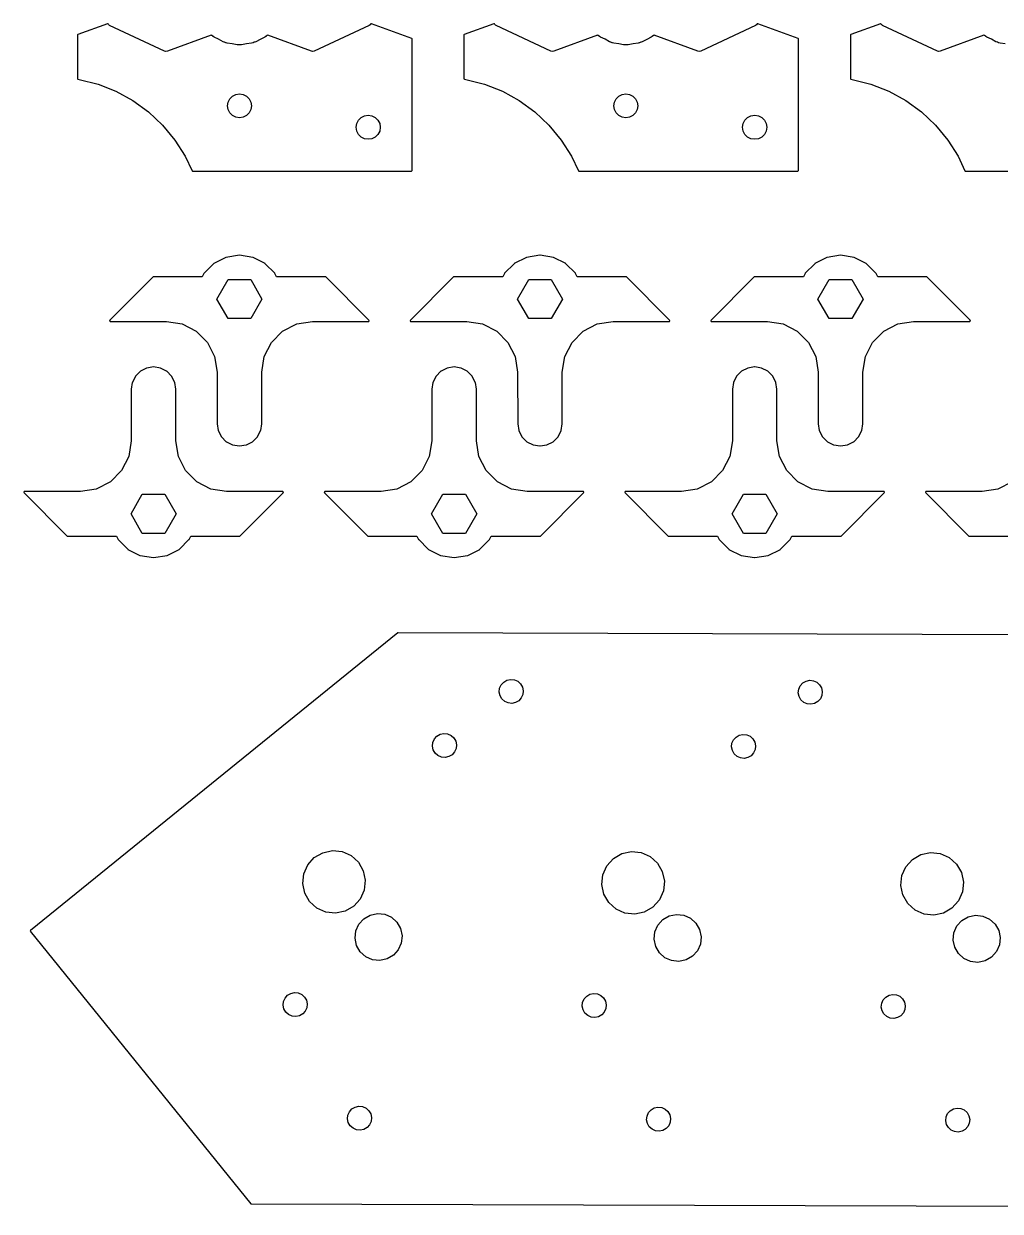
# Model space of a CAD drawing. Header units: metres. Extents: x 5 to 408, y 9 to 287.
# Drawn here: x 4.9 to 118.6, y 148.8 to 287.1 of the extents above; entities that cross this region are included whole.
import ezdxf

# ---------------------------------------------------------------- set-up
doc = ezdxf.new("R2010")
doc.units = ezdxf.units.M

msp = doc.modelspace()

# ---------------------------------------------------------------- linework, layer by layer
for p, q in [((14.6351, 287.055), (11.1862, 285.8)), ((14.7042, 287.03), (14.6351, 287.055)), ((14.7353, 286.973), (14.7042, 287.03)), ((14.8295, 286.886), (14.7353, 286.973)), ((14.884, 286.855), (14.8295, 286.886)), ((21.282, 283.871), (14.884, 286.855)), ((45.1124, 286.853), (38.7216, 283.873)), ((45.2224, 286.927), (45.1124, 286.853)), ((45.3072, 287.036), (45.2224, 286.927)), ((45.3697, 287.054), (45.3072, 287.036)), ((50.0638, 285.345), (45.3697, 287.054)), ((59.6351, 287.055), (56.1862, 285.8)), ((59.7042, 287.03), (59.6351, 287.055)), ((59.7353, 286.973), (59.7042, 287.03)), ((59.8295, 286.886), (59.7353, 286.973)), ((59.884, 286.855), (59.8295, 286.886)), ((66.282, 283.871), (59.884, 286.855)), ((90.1124, 286.853), (83.7216, 283.873)), ((90.2224, 286.927), (90.1124, 286.853)), ((90.3072, 287.036), (90.2224, 286.927)), ((90.3697, 287.054), (90.3072, 287.036)), ((95.0638, 285.345), (90.3697, 287.054)), ((104.635, 287.055), (101.186, 285.8)), ((104.704, 287.03), (104.635, 287.055)), ((104.735, 286.973), (104.704, 287.03)), ((104.83, 286.886), (104.735, 286.973)), ((104.884, 286.855), (104.83, 286.886)), ((111.282, 283.871), (104.884, 286.855)), ((11.1862, 285.8), (11.15, 285.748)), ((11.15, 285.748), (11.15, 280.659)), ((26.6951, 285.711), (21.6061, 283.859)), ((26.752, 285.698), (26.6951, 285.711)), ((26.7726, 285.678), (26.752, 285.698)), ((26.8866, 285.595), (26.7726, 285.678)), ((26.9017, 285.587), (26.8866, 285.595)), ((26.9132, 285.579), (26.9017, 285.587)), ((26.9255, 285.568), (26.9132, 285.579)), ((27.0421, 285.489), (26.9255, 285.568)), ((27.5732, 285.241), (27.0421, 285.489)), ((28.0891, 284.955), (27.5732, 285.241)), ((28.2213, 284.907), (28.0891, 284.955)), ((28.2379, 284.904), (28.2213, 284.907)), ((28.2512, 284.9), (28.2379, 284.904)), ((28.2663, 284.892), (28.2512, 284.9)), ((28.4001, 284.848), (28.2663, 284.892)), ((28.417, 284.846), (28.4001, 284.848)), ((28.4304, 284.842), (28.417, 284.846)), ((28.4456, 284.835), (28.4304, 284.842)), ((28.5809, 284.796), (28.4456, 284.835)), ((29.1626, 284.724), (28.5809, 284.796)), ((31.4191, 284.796), (30.8339, 284.724)), ((31.5544, 284.835), (31.4191, 284.796)), ((31.5696, 284.842), (31.5544, 284.835)), ((31.583, 284.846), (31.5696, 284.842)), ((31.5999, 284.848), (31.583, 284.846)), ((31.7337, 284.892), (31.5999, 284.848)), ((31.7488, 284.9), (31.7337, 284.892)), ((31.7621, 284.904), (31.7488, 284.9)), ((31.7787, 284.907), (31.7621, 284.904)), ((31.9109, 284.955), (31.7787, 284.907)), ((32.4237, 285.24), (31.9109, 284.955)), ((32.9579, 285.489), (32.4237, 285.24)), ((33.0745, 285.568), (32.9579, 285.489)), ((33.0868, 285.579), (33.0745, 285.568)), ((33.0983, 285.587), (33.0868, 285.579)), ((33.1134, 285.595), (33.0983, 285.587)), ((33.2274, 285.678), (33.1134, 285.595)), ((33.248, 285.698), (33.2274, 285.678)), ((33.3049, 285.711), (33.248, 285.698)), ((38.3976, 283.857), (33.3049, 285.711)), ((50.1, 285.294), (50.0638, 285.345)), ((50.1, 269.959), (50.1, 285.294)), ((56.1862, 285.8), (56.15, 285.748)), ((56.15, 285.748), (56.15, 280.659)), ((71.6951, 285.711), (66.6061, 283.859)), ((71.752, 285.698), (71.6951, 285.711)), ((71.7726, 285.678), (71.752, 285.698)), ((71.8866, 285.595), (71.7726, 285.678)), ((71.9017, 285.587), (71.8866, 285.595)), ((71.9132, 285.579), (71.9017, 285.587)), ((71.9255, 285.568), (71.9132, 285.579)), ((72.0421, 285.489), (71.9255, 285.568)), ((72.5732, 285.241), (72.0421, 285.489)), ((73.0891, 284.955), (72.5732, 285.241)), ((73.2213, 284.907), (73.0891, 284.955)), ((73.2379, 284.904), (73.2213, 284.907)), ((73.2512, 284.9), (73.2379, 284.904)), ((73.2663, 284.892), (73.2512, 284.9)), ((73.4001, 284.848), (73.2663, 284.892)), ((73.417, 284.846), (73.4001, 284.848)), ((73.4304, 284.842), (73.417, 284.846)), ((73.4456, 284.835), (73.4304, 284.842)), ((73.5809, 284.796), (73.4456, 284.835)), ((74.1626, 284.724), (73.5809, 284.796)), ((76.4191, 284.796), (75.8339, 284.724)), ((76.5544, 284.835), (76.4191, 284.796)), ((76.5696, 284.842), (76.5544, 284.835)), ((76.583, 284.846), (76.5696, 284.842)), ((76.5999, 284.848), (76.583, 284.846)), ((76.7337, 284.892), (76.5999, 284.848)), ((76.7488, 284.9), (76.7337, 284.892)), ((76.7621, 284.904), (76.7488, 284.9)), ((76.7787, 284.907), (76.7621, 284.904)), ((76.9109, 284.955), (76.7787, 284.907)), ((77.4237, 285.24), (76.9109, 284.955)), ((77.9579, 285.489), (77.4237, 285.24)), ((78.0745, 285.568), (77.9579, 285.489)), ((78.0868, 285.579), (78.0745, 285.568)), ((78.0983, 285.587), (78.0868, 285.579)), ((78.1134, 285.595), (78.0983, 285.587)), ((78.2274, 285.678), (78.1134, 285.595)), ((78.248, 285.698), (78.2274, 285.678)), ((78.3049, 285.711), (78.248, 285.698)), ((83.3976, 283.857), (78.3049, 285.711)), ((95.1, 285.294), (95.0638, 285.345)), ((95.1, 269.959), (95.1, 285.294)), ((101.186, 285.8), (101.15, 285.748)), ((101.15, 285.748), (101.15, 280.659)), ((116.695, 285.711), (111.606, 283.859)), ((116.752, 285.698), (116.695, 285.711)), ((116.773, 285.678), (116.752, 285.698)), ((116.887, 285.595), (116.773, 285.678)), ((116.902, 285.587), (116.887, 285.595)), ((116.913, 285.579), (116.902, 285.587)), ((116.926, 285.568), (116.913, 285.579)), ((117.042, 285.489), (116.926, 285.568)), ((117.573, 285.241), (117.042, 285.489)), ((118.089, 284.955), (117.573, 285.241)), ((118.221, 284.907), (118.089, 284.955)), ((118.238, 284.904), (118.221, 284.907)), ((118.251, 284.9), (118.238, 284.904)), ((118.266, 284.892), (118.251, 284.9)), ((118.4, 284.848), (118.266, 284.892)), ((118.417, 284.846), (118.4, 284.848)), ((118.43, 284.842), (118.417, 284.846)), ((118.446, 284.835), (118.43, 284.842)), ((118.581, 284.796), (118.446, 284.835)), ((119.163, 284.724), (118.581, 284.796)), ((21.4057, 283.836), (21.282, 283.871)), ((21.6061, 283.859), (21.4057, 283.836)), ((29.7414, 284.612), (29.1626, 284.724)), ((29.882, 284.607), (29.7414, 284.612)), ((29.8988, 284.609), (29.882, 284.607)), ((29.9128, 284.609), (29.8988, 284.609)), ((29.9296, 284.606), (29.9128, 284.609)), ((30.0704, 284.606), (29.9296, 284.606)), ((30.0872, 284.609), (30.0704, 284.606)), ((30.1012, 284.609), (30.0872, 284.609)), ((30.118, 284.607), (30.1012, 284.609)), ((30.2586, 284.612), (30.118, 284.607)), ((30.8339, 284.724), (30.2586, 284.612)), ((38.524, 283.833), (38.3976, 283.857)), ((38.7216, 283.873), (38.524, 283.833)), ((66.4057, 283.836), (66.282, 283.871)), ((66.6061, 283.859), (66.4057, 283.836)), ((74.7414, 284.612), (74.1626, 284.724)), ((74.882, 284.607), (74.7414, 284.612)), ((74.8988, 284.609), (74.882, 284.607)), ((74.9128, 284.609), (74.8988, 284.609)), ((74.9296, 284.606), (74.9128, 284.609)), ((75.0704, 284.606), (74.9296, 284.606)), ((75.0872, 284.609), (75.0704, 284.606)), ((75.1012, 284.609), (75.0872, 284.609)), ((75.118, 284.607), (75.1012, 284.609)), ((75.2586, 284.612), (75.118, 284.607)), ((75.8339, 284.724), (75.2586, 284.612)), ((83.524, 283.833), (83.3976, 283.857)), ((83.7216, 283.873), (83.524, 283.833)), ((111.406, 283.836), (111.282, 283.871)), ((111.606, 283.859), (111.406, 283.836)), ((11.15, 280.659), (11.2, 280.602)), ((56.15, 280.659), (56.2, 280.602)), ((101.15, 280.659), (101.2, 280.602)), ((11.2, 280.602), (11.354, 280.583)), ((11.354, 280.583), (13.5314, 280.024)), ((13.5314, 280.024), (15.6214, 279.196)), ((56.2, 280.602), (56.354, 280.583)), ((56.354, 280.583), (58.5314, 280.024)), ((58.5314, 280.024), (60.6214, 279.196)), ((101.2, 280.602), (101.354, 280.583)), ((101.354, 280.583), (103.531, 280.024)), ((103.531, 280.024), (105.621, 279.196)), ((15.6214, 279.196), (17.5912, 278.113)), ((17.5912, 278.113), (19.4098, 276.792)), ((28.6012, 277.5), (28.6697, 277.932)), ((28.6697, 277.932), (28.8684, 278.322)), ((28.8684, 278.322), (29.1779, 278.632)), ((29.1779, 278.632), (29.5677, 278.83)), ((29.5677, 278.83), (30, 278.899)), ((30, 278.899), (30.4323, 278.83)), ((30.4323, 278.83), (30.8221, 278.632)), ((30.8221, 278.632), (31.1316, 278.322)), ((31.1316, 278.322), (31.3303, 277.932)), ((31.3303, 277.932), (31.3988, 277.5)), ((60.6214, 279.196), (62.5912, 278.113)), ((62.5912, 278.113), (64.4098, 276.792)), ((73.6012, 277.5), (73.6697, 277.932)), ((73.6697, 277.932), (73.8684, 278.322)), ((73.8684, 278.322), (74.1779, 278.632)), ((74.1779, 278.632), (74.5677, 278.83)), ((74.5677, 278.83), (75, 278.899)), ((75, 278.899), (75.4323, 278.83)), ((75.4323, 278.83), (75.8221, 278.632)), ((75.8221, 278.632), (76.1316, 278.322)), ((76.1316, 278.322), (76.3303, 277.932)), ((76.3303, 277.932), (76.3988, 277.5)), ((105.621, 279.196), (107.591, 278.113)), ((107.591, 278.113), (109.41, 276.792)), ((19.4098, 276.792), (21.0484, 275.253)), ((28.6697, 277.068), (28.6012, 277.5)), ((28.8684, 276.678), (28.6697, 277.068)), ((29.1779, 276.368), (28.8684, 276.678)), ((31.1316, 276.678), (30.8221, 276.368)), ((31.3303, 277.068), (31.1316, 276.678)), ((31.3988, 277.5), (31.3303, 277.068)), ((64.4098, 276.792), (66.0484, 275.253)), ((73.6697, 277.068), (73.6012, 277.5)), ((73.8684, 276.678), (73.6697, 277.068)), ((74.1779, 276.368), (73.8684, 276.678)), ((76.1316, 276.678), (75.8221, 276.368)), ((76.3303, 277.068), (76.1316, 276.678)), ((76.3988, 277.5), (76.3303, 277.068)), ((109.41, 276.792), (111.048, 275.253)), ((21.0484, 275.253), (22.4813, 273.521)), ((29.5677, 276.17), (29.1779, 276.368)), ((30, 276.101), (29.5677, 276.17)), ((30.4323, 276.17), (30, 276.101)), ((30.8221, 276.368), (30.4323, 276.17)), ((43.6012, 275), (43.6697, 275.432)), ((43.6697, 275.432), (43.8684, 275.822)), ((43.8684, 275.822), (44.1778, 276.132)), ((44.1778, 276.132), (44.5677, 276.33)), ((44.5677, 276.33), (45, 276.399)), ((45, 276.399), (45.4323, 276.33)), ((45.4323, 276.33), (45.8221, 276.132)), ((45.8221, 276.132), (46.1316, 275.822)), ((46.1316, 275.822), (46.3303, 275.432)), ((46.3303, 275.432), (46.3988, 275)), ((66.0484, 275.253), (67.4813, 273.521)), ((74.5677, 276.17), (74.1779, 276.368)), ((75, 276.101), (74.5677, 276.17)), ((75.4323, 276.17), (75, 276.101)), ((75.8221, 276.368), (75.4323, 276.17)), ((88.6012, 275), (88.6697, 275.432)), ((88.6697, 275.432), (88.8684, 275.822)), ((88.8684, 275.822), (89.1778, 276.132)), ((89.1778, 276.132), (89.5677, 276.33)), ((89.5677, 276.33), (90, 276.399)), ((90, 276.399), (90.4323, 276.33)), ((90.4323, 276.33), (90.8221, 276.132)), ((90.8221, 276.132), (91.1316, 275.822)), ((91.1316, 275.822), (91.3303, 275.432)), ((91.3303, 275.432), (91.3988, 275)), ((111.048, 275.253), (112.481, 273.521)), ((43.6697, 274.568), (43.6012, 275)), ((43.8684, 274.178), (43.6697, 274.568)), ((44.1778, 273.868), (43.8684, 274.178)), ((44.5677, 273.67), (44.1778, 273.868)), ((45.8221, 273.868), (45.4323, 273.67)), ((46.1316, 274.178), (45.8221, 273.868)), ((46.3303, 274.568), (46.1316, 274.178)), ((46.3988, 275), (46.3303, 274.568)), ((88.6697, 274.568), (88.6012, 275)), ((88.8684, 274.178), (88.6697, 274.568)), ((89.1778, 273.868), (88.8684, 274.178)), ((89.5677, 273.67), (89.1778, 273.868)), ((90.8221, 273.868), (90.4323, 273.67)), ((91.1316, 274.178), (90.8221, 273.868)), ((91.3303, 274.568), (91.1316, 274.178)), ((91.3988, 275), (91.3303, 274.568)), ((22.4813, 273.521), (23.6857, 271.623)), ((45, 273.601), (44.5677, 273.67)), ((45.4323, 273.67), (45, 273.601)), ((67.4813, 273.521), (68.6857, 271.623)), ((90, 273.601), (89.5677, 273.67)), ((90.4323, 273.67), (90, 273.601)), ((112.481, 273.521), (113.686, 271.623)), ((23.6857, 271.623), (24.482, 269.931)), ((68.6857, 271.623), (69.482, 269.931)), ((113.686, 271.623), (114.482, 269.931)), ((24.482, 269.931), (24.5311, 269.9)), ((24.5311, 269.9), (50.0414, 269.9)), ((50.0414, 269.9), (50.1, 269.959)), ((69.482, 269.931), (69.5311, 269.9)), ((69.5311, 269.9), (95.0414, 269.9)), ((95.0414, 269.9), (95.1, 269.959)), ((114.482, 269.931), (114.531, 269.9)), ((114.531, 269.9), (140.041, 269.9)), ((29.9921, 260.1), (28.4315, 259.853)), ((30.0079, 260.1), (29.9921, 260.1)), ((31.5685, 259.853), (30.0079, 260.1)), ((64.9921, 260.1), (63.4315, 259.853)), ((65.0079, 260.1), (64.9921, 260.1)), ((66.5685, 259.853), (65.0079, 260.1)), ((99.9921, 260.1), (98.4315, 259.853)), ((100.008, 260.1), (99.9921, 260.1)), ((101.568, 259.853), (100.008, 260.1)), ((26.9959, 259.121), (25.8786, 258.004)), ((27.0087, 259.131), (26.9959, 259.121)), ((28.4165, 259.848), (27.0087, 259.131)), ((28.4315, 259.853), (28.4165, 259.848)), ((31.5835, 259.848), (31.5685, 259.853)), ((32.9913, 259.131), (31.5835, 259.848)), ((33.0041, 259.121), (32.9913, 259.131)), ((34.1214, 258.004), (33.0041, 259.121)), ((61.9959, 259.121), (60.8786, 258.004)), ((62.0087, 259.131), (61.9959, 259.121)), ((63.4165, 259.848), (62.0087, 259.131)), ((63.4315, 259.853), (63.4165, 259.848)), ((66.5835, 259.848), (66.5685, 259.853)), ((67.9913, 259.131), (66.5835, 259.848)), ((68.0041, 259.121), (67.9913, 259.131)), ((69.1214, 258.004), (68.0041, 259.121)), ((96.9959, 259.121), (95.8786, 258.004)), ((97.0087, 259.131), (96.9959, 259.121)), ((98.4165, 259.848), (97.0087, 259.131)), ((98.4315, 259.853), (98.4165, 259.848)), ((101.583, 259.848), (101.568, 259.853)), ((102.991, 259.131), (101.583, 259.848)), ((103.004, 259.121), (102.991, 259.131)), ((104.121, 258.004), (103.004, 259.121)), ((19.9434, 257.585), (14.882, 252.523)), ((19.9801, 257.6), (19.9434, 257.585)), ((25.67, 257.6), (19.9801, 257.6)), ((25.8694, 257.991), (25.67, 257.6)), ((25.8786, 258.004), (25.8694, 257.991)), ((27.3731, 255), (28.6865, 257.275)), ((28.6865, 257.275), (31.3135, 257.275)), ((31.3135, 257.275), (32.6269, 255)), ((34.1306, 257.991), (34.1214, 258.004)), ((34.33, 257.6), (34.1306, 257.991)), ((40.0199, 257.6), (34.33, 257.6)), ((40.0566, 257.585), (40.0199, 257.6)), ((45.118, 252.523), (40.0566, 257.585)), ((54.9434, 257.585), (49.882, 252.523)), ((54.9801, 257.6), (54.9434, 257.585)), ((60.67, 257.6), (54.9801, 257.6)), ((60.8694, 257.991), (60.67, 257.6)), ((60.8786, 258.004), (60.8694, 257.991)), ((62.3731, 255), (63.6865, 257.275)), ((63.6865, 257.275), (66.3135, 257.275)), ((66.3135, 257.275), (67.6269, 255)), ((69.1306, 257.991), (69.1214, 258.004)), ((69.33, 257.6), (69.1306, 257.991)), ((75.0199, 257.6), (69.33, 257.6)), ((75.0566, 257.585), (75.0199, 257.6)), ((80.118, 252.523), (75.0566, 257.585)), ((89.9434, 257.585), (84.882, 252.523)), ((89.9801, 257.6), (89.9434, 257.585)), ((95.67, 257.6), (89.9801, 257.6)), ((95.8694, 257.991), (95.67, 257.6)), ((95.8786, 258.004), (95.8694, 257.991)), ((97.3731, 255), (98.6865, 257.275)), ((98.6865, 257.275), (101.313, 257.275)), ((101.313, 257.275), (102.627, 255)), ((104.131, 257.991), (104.121, 258.004)), ((104.33, 257.6), (104.131, 257.991)), ((110.02, 257.6), (104.33, 257.6)), ((110.057, 257.585), (110.02, 257.6)), ((115.118, 252.523), (110.057, 257.585)), ((28.6865, 252.725), (27.3731, 255)), ((32.6269, 255), (31.3135, 252.725)), ((63.6865, 252.725), (62.3731, 255)), ((67.6269, 255), (66.3135, 252.725)), ((98.6865, 252.725), (97.3731, 255)), ((102.627, 255), (101.313, 252.725)), ((14.882, 252.523), (14.9332, 252.4)), ((14.9332, 252.4), (21.4922, 252.4)), ((21.4922, 252.4), (23.3228, 252.11)), ((23.3228, 252.11), (24.9672, 251.272)), ((31.3135, 252.725), (28.6865, 252.725)), ((35.0328, 251.272), (36.6772, 252.11)), ((36.6772, 252.11), (38.5078, 252.4)), ((38.5078, 252.4), (45.0668, 252.4)), ((45.0668, 252.4), (45.118, 252.523)), ((49.882, 252.523), (49.9332, 252.4)), ((49.9332, 252.4), (56.4922, 252.4)), ((56.4922, 252.4), (58.3228, 252.11)), ((58.3228, 252.11), (59.9672, 251.272)), ((66.3135, 252.725), (63.6865, 252.725)), ((70.0328, 251.272), (71.6772, 252.11)), ((71.6772, 252.11), (73.5078, 252.4)), ((73.5078, 252.4), (80.0668, 252.4)), ((80.0668, 252.4), (80.118, 252.523)), ((84.882, 252.523), (84.9332, 252.4)), ((84.9332, 252.4), (91.4922, 252.4)), ((91.4922, 252.4), (93.3228, 252.11)), ((93.3228, 252.11), (94.9672, 251.272)), ((101.313, 252.725), (98.6865, 252.725)), ((105.033, 251.272), (106.677, 252.11)), ((106.677, 252.11), (108.508, 252.4)), ((108.508, 252.4), (115.067, 252.4)), ((115.067, 252.4), (115.118, 252.523)), ((24.9672, 251.272), (26.2722, 249.967)), ((33.7278, 249.967), (35.0328, 251.272)), ((59.9672, 251.272), (61.2722, 249.967)), ((68.7278, 249.967), (70.0328, 251.272)), ((94.9672, 251.272), (96.2722, 249.967)), ((103.728, 249.967), (105.033, 251.272)), ((26.2722, 249.967), (27.11, 248.323)), ((32.89, 248.323), (33.7278, 249.967)), ((61.2722, 249.967), (62.11, 248.323)), ((67.89, 248.323), (68.7278, 249.967)), ((96.2722, 249.967), (97.11, 248.323)), ((102.89, 248.323), (103.728, 249.967)), ((27.11, 248.323), (27.4, 246.492)), ((32.6, 246.492), (32.89, 248.323)), ((62.11, 248.323), (62.4, 246.492)), ((67.6, 246.492), (67.89, 248.323)), ((97.11, 248.323), (97.4, 246.492)), ((102.6, 246.492), (102.89, 248.323)), ((18.4654, 246.599), (17.9012, 246.035)), ((18.4781, 246.608), (18.4654, 246.599)), ((19.1891, 246.97), (18.4781, 246.608)), ((19.204, 246.975), (19.1891, 246.97)), ((19.9921, 247.1), (19.204, 246.975)), ((20.0079, 247.1), (19.9921, 247.1)), ((20.796, 246.975), (20.0079, 247.1)), ((20.8109, 246.97), (20.796, 246.975)), ((21.5219, 246.608), (20.8109, 246.97)), ((21.5346, 246.599), (21.5219, 246.608)), ((22.0988, 246.035), (21.5346, 246.599)), ((27.4, 246.492), (27.4006, 240.488)), ((32.6, 240.496), (32.6, 246.492)), ((53.4654, 246.599), (52.9012, 246.035)), ((53.4781, 246.608), (53.4654, 246.599)), ((54.1891, 246.97), (53.4781, 246.608)), ((54.204, 246.975), (54.1891, 246.97)), ((54.9921, 247.1), (54.204, 246.975)), ((55.0079, 247.1), (54.9921, 247.1)), ((55.796, 246.975), (55.0079, 247.1)), ((55.8109, 246.97), (55.796, 246.975)), ((56.5219, 246.608), (55.8109, 246.97)), ((56.5346, 246.599), (56.5219, 246.608)), ((57.0988, 246.035), (56.5346, 246.599)), ((62.4, 246.492), (62.4006, 240.488)), ((67.6, 240.496), (67.6, 246.492)), ((88.4654, 246.599), (87.9012, 246.035)), ((88.4781, 246.608), (88.4654, 246.599)), ((89.1891, 246.97), (88.4781, 246.608)), ((89.204, 246.975), (89.1891, 246.97)), ((89.9921, 247.1), (89.204, 246.975)), ((90.0079, 247.1), (89.9921, 247.1)), ((90.796, 246.975), (90.0079, 247.1)), ((90.8109, 246.97), (90.796, 246.975)), ((91.5219, 246.608), (90.8109, 246.97)), ((91.5346, 246.599), (91.5219, 246.608)), ((92.0988, 246.035), (91.5346, 246.599)), ((97.4, 246.492), (97.4006, 240.488)), ((102.6, 240.496), (102.6, 246.492)), ((17.5248, 245.296), (17.4, 244.504)), ((17.5297, 245.311), (17.5248, 245.296)), ((17.8919, 246.022), (17.5297, 245.311)), ((17.9012, 246.035), (17.8919, 246.022)), ((22.1081, 246.022), (22.0988, 246.035)), ((22.4703, 245.311), (22.1081, 246.022)), ((22.4752, 245.296), (22.4703, 245.311)), ((22.5994, 244.512), (22.4752, 245.296)), ((52.5248, 245.296), (52.4, 244.504)), ((52.5297, 245.311), (52.5248, 245.296)), ((52.8919, 246.022), (52.5297, 245.311)), ((52.9012, 246.035), (52.8919, 246.022)), ((57.1081, 246.022), (57.0988, 246.035)), ((57.4703, 245.311), (57.1081, 246.022)), ((57.4752, 245.296), (57.4703, 245.311)), ((57.5994, 244.512), (57.4752, 245.296)), ((87.5248, 245.296), (87.4, 244.504)), ((87.5297, 245.311), (87.5248, 245.296)), ((87.8919, 246.022), (87.5297, 245.311)), ((87.9012, 246.035), (87.8919, 246.022)), ((92.1081, 246.022), (92.0988, 246.035)), ((92.4703, 245.311), (92.1081, 246.022)), ((92.4752, 245.296), (92.4703, 245.311)), ((92.5994, 244.512), (92.4752, 245.296)), ((17.4, 244.504), (17.4, 238.508)), ((22.6, 238.508), (22.5994, 244.512)), ((52.4, 244.504), (52.4, 238.508)), ((57.6, 238.508), (57.5994, 244.512)), ((87.4, 244.504), (87.4, 238.508)), ((92.6, 238.508), (92.5994, 244.512)), ((27.4006, 240.488), (27.5248, 239.704)), ((27.5248, 239.704), (27.5297, 239.689)), ((27.5297, 239.689), (27.8919, 238.978)), ((32.1081, 238.978), (32.4703, 239.689)), ((32.4703, 239.689), (32.4752, 239.704)), ((32.4752, 239.704), (32.6, 240.496)), ((62.4006, 240.488), (62.5248, 239.704)), ((62.5248, 239.704), (62.5297, 239.689)), ((62.5297, 239.689), (62.8919, 238.978)), ((67.1081, 238.978), (67.4703, 239.689)), ((67.4703, 239.689), (67.4752, 239.704)), ((67.4752, 239.704), (67.6, 240.496)), ((97.4006, 240.488), (97.5248, 239.704)), ((97.5248, 239.704), (97.5297, 239.689)), ((97.5297, 239.689), (97.8919, 238.978)), ((102.108, 238.978), (102.47, 239.689)), ((102.47, 239.689), (102.475, 239.704)), ((102.475, 239.704), (102.6, 240.496)), ((17.4, 238.508), (17.11, 236.677)), ((22.89, 236.677), (22.6, 238.508)), ((27.8919, 238.978), (27.9012, 238.965)), ((27.9012, 238.965), (28.4654, 238.401)), ((28.4654, 238.401), (28.4781, 238.392)), ((28.4781, 238.392), (29.1891, 238.03)), ((29.1891, 238.03), (29.204, 238.025)), ((29.204, 238.025), (29.9921, 237.9)), ((29.9921, 237.9), (30.0079, 237.9)), ((30.0079, 237.9), (30.7959, 238.025)), ((30.7959, 238.025), (30.8109, 238.03)), ((30.8109, 238.03), (31.5219, 238.392)), ((31.5219, 238.392), (31.5346, 238.401)), ((31.5346, 238.401), (32.0988, 238.965)), ((32.0988, 238.965), (32.1081, 238.978)), ((52.4, 238.508), (52.11, 236.677)), ((57.89, 236.677), (57.6, 238.508)), ((62.8919, 238.978), (62.9012, 238.965)), ((62.9012, 238.965), (63.4654, 238.401)), ((63.4654, 238.401), (63.4781, 238.392)), ((63.4781, 238.392), (64.1891, 238.03)), ((64.1891, 238.03), (64.204, 238.025)), ((64.204, 238.025), (64.9921, 237.9)), ((64.9921, 237.9), (65.0079, 237.9)), ((65.0079, 237.9), (65.796, 238.025)), ((65.796, 238.025), (65.8109, 238.03)), ((65.8109, 238.03), (66.5219, 238.392)), ((66.5219, 238.392), (66.5346, 238.401)), ((66.5346, 238.401), (67.0988, 238.965)), ((67.0988, 238.965), (67.1081, 238.978)), ((87.4, 238.508), (87.11, 236.677)), ((92.89, 236.677), (92.6, 238.508)), ((97.8919, 238.978), (97.9012, 238.965)), ((97.9012, 238.965), (98.4654, 238.401)), ((98.4654, 238.401), (98.4781, 238.392)), ((98.4781, 238.392), (99.1891, 238.03)), ((99.1891, 238.03), (99.204, 238.025)), ((99.204, 238.025), (99.9921, 237.9)), ((99.9921, 237.9), (100.008, 237.9)), ((100.008, 237.9), (100.796, 238.025)), ((100.796, 238.025), (100.811, 238.03)), ((100.811, 238.03), (101.522, 238.392)), ((101.522, 238.392), (101.535, 238.401)), ((101.535, 238.401), (102.099, 238.965)), ((102.099, 238.965), (102.108, 238.978)), ((17.11, 236.677), (16.2722, 235.033)), ((23.7278, 235.033), (22.89, 236.677)), ((52.11, 236.677), (51.2722, 235.033)), ((58.7278, 235.033), (57.89, 236.677)), ((87.11, 236.677), (86.2722, 235.033)), ((93.7278, 235.033), (92.89, 236.677)), ((16.2722, 235.033), (14.9672, 233.728)), ((25.0328, 233.728), (23.7278, 235.033)), ((51.2722, 235.033), (49.9672, 233.728)), ((60.0328, 233.728), (58.7278, 235.033)), ((86.2722, 235.033), (84.9672, 233.728)), ((95.0328, 233.728), (93.7278, 235.033)), ((14.9672, 233.728), (13.3228, 232.89)), ((26.6772, 232.89), (25.0328, 233.728)), ((49.9672, 233.728), (48.3228, 232.89)), ((61.6772, 232.89), (60.0328, 233.728)), ((84.9672, 233.728), (83.3228, 232.89)), ((96.6772, 232.89), (95.0328, 233.728)), ((119.967, 233.728), (118.323, 232.89)), ((4.9332, 232.6), (4.882, 232.477)), ((4.882, 232.477), (9.9434, 227.415)), ((11.4922, 232.6), (4.9332, 232.6)), ((13.3228, 232.89), (11.4922, 232.6)), ((17.3731, 230), (18.6865, 232.275)), ((18.6865, 232.275), (21.3135, 232.275)), ((21.3135, 232.275), (22.6269, 230)), ((28.5078, 232.6), (26.6772, 232.89)), ((35.0668, 232.6), (28.5078, 232.6)), ((30.0566, 227.415), (35.118, 232.477)), ((35.118, 232.477), (35.0668, 232.6)), ((39.9332, 232.6), (39.882, 232.477)), ((39.882, 232.477), (44.9434, 227.415)), ((46.4922, 232.6), (39.9332, 232.6)), ((48.3228, 232.89), (46.4922, 232.6)), ((52.3731, 230), (53.6865, 232.275)), ((53.6865, 232.275), (56.3135, 232.275)), ((56.3135, 232.275), (57.6269, 230)), ((63.5078, 232.6), (61.6772, 232.89)), ((70.0668, 232.6), (63.5078, 232.6)), ((65.0566, 227.415), (70.118, 232.477)), ((70.118, 232.477), (70.0668, 232.6)), ((74.9332, 232.6), (74.882, 232.477)), ((74.882, 232.477), (79.9434, 227.415)), ((81.4922, 232.6), (74.9332, 232.6)), ((83.3228, 232.89), (81.4922, 232.6)), ((87.3731, 230), (88.6865, 232.275)), ((88.6865, 232.275), (91.3135, 232.275)), ((91.3135, 232.275), (92.6269, 230)), ((98.5078, 232.6), (96.6772, 232.89)), ((105.067, 232.6), (98.5078, 232.6)), ((100.057, 227.415), (105.118, 232.477)), ((105.118, 232.477), (105.067, 232.6)), ((109.933, 232.6), (109.882, 232.477)), ((109.882, 232.477), (114.943, 227.415)), ((116.492, 232.6), (109.933, 232.6)), ((118.323, 232.89), (116.492, 232.6)), ((18.6865, 227.725), (17.3731, 230)), ((22.6269, 230), (21.3135, 227.725)), ((53.6865, 227.725), (52.3731, 230)), ((57.6269, 230), (56.3135, 227.725)), ((88.6865, 227.725), (87.3731, 230)), ((92.6269, 230), (91.3135, 227.725)), ((9.9434, 227.415), (9.9801, 227.4)), ((9.9801, 227.4), (15.67, 227.4)), ((15.67, 227.4), (15.8694, 227.009)), ((15.8694, 227.009), (15.8786, 226.996)), ((15.8786, 226.996), (16.9959, 225.879)), ((21.3135, 227.725), (18.6865, 227.725)), ((23.0041, 225.879), (24.1214, 226.996)), ((24.1214, 226.996), (24.1306, 227.009)), ((24.1306, 227.009), (24.33, 227.4)), ((24.33, 227.4), (30.0199, 227.4)), ((30.0199, 227.4), (30.0566, 227.415)), ((44.9434, 227.415), (44.9801, 227.4)), ((44.9801, 227.4), (50.67, 227.4)), ((50.67, 227.4), (50.8694, 227.009)), ((50.8694, 227.009), (50.8786, 226.996)), ((50.8786, 226.996), (51.9959, 225.879)), ((56.3135, 227.725), (53.6865, 227.725)), ((58.0041, 225.879), (59.1214, 226.996)), ((59.1214, 226.996), (59.1306, 227.009)), ((59.1306, 227.009), (59.33, 227.4)), ((59.33, 227.4), (65.0199, 227.4)), ((65.0199, 227.4), (65.0566, 227.415)), ((79.9434, 227.415), (79.9801, 227.4)), ((79.9801, 227.4), (85.67, 227.4)), ((85.67, 227.4), (85.8694, 227.009)), ((85.8694, 227.009), (85.8786, 226.996)), ((85.8786, 226.996), (86.9959, 225.879)), ((91.3135, 227.725), (88.6865, 227.725)), ((93.0041, 225.879), (94.1214, 226.996)), ((94.1214, 226.996), (94.1306, 227.009)), ((94.1306, 227.009), (94.33, 227.4)), ((94.33, 227.4), (100.02, 227.4)), ((100.02, 227.4), (100.057, 227.415)), ((114.943, 227.415), (114.98, 227.4)), ((114.98, 227.4), (120.67, 227.4)), ((16.9959, 225.879), (17.0087, 225.869)), ((17.0087, 225.869), (18.4165, 225.152)), ((21.5835, 225.152), (22.9913, 225.869)), ((22.9913, 225.869), (23.0041, 225.879)), ((51.9959, 225.879), (52.0087, 225.869)), ((52.0087, 225.869), (53.4165, 225.152)), ((56.5835, 225.152), (57.9913, 225.869)), ((57.9913, 225.869), (58.0041, 225.879)), ((86.9959, 225.879), (87.0087, 225.869)), ((87.0087, 225.869), (88.4165, 225.152)), ((91.5835, 225.152), (92.9913, 225.869)), ((92.9913, 225.869), (93.0041, 225.879)), ((18.4165, 225.152), (18.4315, 225.147)), ((18.4315, 225.147), (19.9921, 224.9)), ((19.9921, 224.9), (20.0079, 224.9)), ((20.0079, 224.9), (21.5685, 225.147)), ((21.5685, 225.147), (21.5835, 225.152)), ((53.4165, 225.152), (53.4315, 225.147)), ((53.4315, 225.147), (54.9921, 224.9)), ((54.9921, 224.9), (55.0079, 224.9)), ((55.0079, 224.9), (56.5685, 225.147)), ((56.5685, 225.147), (56.5835, 225.152)), ((88.4165, 225.152), (88.4315, 225.147)), ((88.4315, 225.147), (89.9921, 224.9)), ((89.9921, 224.9), (90.0079, 224.9)), ((90.0079, 224.9), (91.5685, 225.147)), ((91.5685, 225.147), (91.5835, 225.152)), ((48.4437, 216.137), (5.6551, 181.487)), ((48.4763, 216.148), (48.4437, 216.137)), ((325.884, 215.308), (48.4763, 216.148)), ((60.4789, 210.095), (60.7717, 210.42)), ((60.7717, 210.42), (61.1507, 210.639)), ((61.1507, 210.639), (61.5787, 210.73)), ((61.5787, 210.73), (62.014, 210.684)), ((62.014, 210.684), (62.4138, 210.506)), ((62.4138, 210.506), (62.739, 210.213)), ((62.739, 210.213), (62.9578, 209.834)), ((95.3069, 209.989), (95.5996, 210.314)), ((95.5996, 210.314), (95.9787, 210.533)), ((95.9787, 210.533), (96.4067, 210.624)), ((96.4067, 210.624), (96.842, 210.578)), ((96.842, 210.578), (97.2418, 210.4)), ((97.2418, 210.4), (97.5669, 210.108)), ((60.2551, 209.26), (60.3009, 209.695)), ((60.3461, 208.832), (60.2551, 209.26)), ((60.3009, 209.695), (60.4789, 210.095)), ((60.5649, 208.453), (60.3461, 208.832)), ((63.003, 208.971), (62.825, 208.571)), ((62.9578, 209.834), (63.0488, 209.406)), ((63.0488, 209.406), (63.003, 208.971)), ((95.0831, 209.154), (95.1288, 209.589)), ((95.1741, 208.726), (95.0831, 209.154)), ((95.1288, 209.589), (95.3069, 209.989)), ((97.5669, 210.108), (97.7858, 209.729)), ((97.831, 208.865), (97.653, 208.465)), ((97.7858, 209.729), (97.8768, 209.301)), ((97.8768, 209.301), (97.831, 208.865)), ((60.8901, 208.16), (60.5649, 208.453)), ((61.2899, 207.982), (60.8901, 208.16)), ((61.7252, 207.936), (61.2899, 207.982)), ((62.1532, 208.027), (61.7252, 207.936)), ((62.5322, 208.246), (62.1532, 208.027)), ((62.825, 208.571), (62.5322, 208.246)), ((95.3929, 208.347), (95.1741, 208.726)), ((95.7181, 208.054), (95.3929, 208.347)), ((96.1179, 207.876), (95.7181, 208.054)), ((96.5532, 207.83), (96.1179, 207.876)), ((96.9812, 207.921), (96.5532, 207.83)), ((97.3602, 208.14), (96.9812, 207.921)), ((97.653, 208.465), (97.3602, 208.14)), ((52.4836, 202.966), (52.5294, 203.402)), ((52.5294, 203.402), (52.7074, 203.801)), ((52.7074, 203.801), (53.0002, 204.127)), ((53.0002, 204.127), (53.3792, 204.345)), ((53.3792, 204.345), (53.8072, 204.436)), ((53.8072, 204.436), (54.2425, 204.391)), ((54.2425, 204.391), (54.6423, 204.213)), ((54.6423, 204.213), (54.9675, 203.92)), ((54.9675, 203.92), (55.1864, 203.541)), ((55.1864, 203.541), (55.2773, 203.113)), ((87.3116, 202.861), (87.3574, 203.296)), ((87.3574, 203.296), (87.5354, 203.696)), ((87.5354, 203.696), (87.8282, 204.021)), ((87.8282, 204.021), (88.2072, 204.24)), ((88.2072, 204.24), (88.6352, 204.331)), ((88.6352, 204.331), (89.0705, 204.285)), ((89.0705, 204.285), (89.4703, 204.107)), ((89.4703, 204.107), (89.7955, 203.814)), ((89.7955, 203.814), (90.0143, 203.435)), ((90.0143, 203.435), (90.1053, 203.007)), ((52.5746, 202.538), (52.4836, 202.966)), ((52.7935, 202.159), (52.5746, 202.538)), ((53.1187, 201.867), (52.7935, 202.159)), ((53.5184, 201.689), (53.1187, 201.867)), ((54.7608, 201.953), (54.3817, 201.734)), ((55.0536, 202.278), (54.7608, 201.953)), ((55.2316, 202.678), (55.0536, 202.278)), ((55.2773, 203.113), (55.2316, 202.678)), ((87.4026, 202.433), (87.3116, 202.861)), ((87.6215, 202.054), (87.4026, 202.433)), ((87.9466, 201.761), (87.6215, 202.054)), ((89.5888, 201.847), (89.2097, 201.628)), ((89.8816, 202.172), (89.5888, 201.847)), ((90.0595, 202.572), (89.8816, 202.172)), ((90.1053, 203.007), (90.0595, 202.572)), ((53.9537, 201.643), (53.5184, 201.689)), ((54.3817, 201.734), (53.9537, 201.643)), ((88.3464, 201.583), (87.9466, 201.761)), ((88.7817, 201.537), (88.3464, 201.583)), ((89.2097, 201.628), (88.7817, 201.537)), ((39.7046, 190.557), (40.8212, 190.794)), ((40.8212, 190.794), (41.9565, 190.675)), ((37.9521, 189.138), (38.7159, 189.986)), ((38.7159, 189.986), (39.7046, 190.557)), ((41.9565, 190.675), (42.9995, 190.21)), ((42.9995, 190.21), (43.8478, 189.447)), ((43.8478, 189.447), (44.4186, 188.458)), ((72.7801, 189.032), (73.5439, 189.88)), ((73.5439, 189.88), (74.5326, 190.451)), ((74.5326, 190.451), (75.6492, 190.689)), ((75.6492, 190.689), (76.7845, 190.569)), ((76.7845, 190.569), (77.8274, 190.105)), ((77.8274, 190.105), (78.6758, 189.341)), ((107.608, 188.927), (108.372, 189.775)), ((108.372, 189.775), (109.361, 190.346)), ((109.361, 190.346), (110.477, 190.583)), ((110.477, 190.583), (111.613, 190.464)), ((111.613, 190.464), (112.655, 189.999)), ((112.655, 189.999), (113.504, 189.236)), ((37.3684, 186.959), (37.4878, 188.095)), ((37.4878, 188.095), (37.9521, 189.138)), ((44.4186, 188.458), (44.6559, 187.341)), ((72.3158, 187.989), (72.7801, 189.032)), ((78.6758, 189.341), (79.2466, 188.352)), ((79.2466, 188.352), (79.4839, 187.236)), ((107.144, 187.884), (107.608, 188.927)), ((113.504, 189.236), (114.075, 188.247)), ((114.075, 188.247), (114.312, 187.13)), ((37.6058, 185.843), (37.3684, 186.959)), ((44.6559, 187.341), (44.5366, 186.206)), ((72.1964, 186.854), (72.3158, 187.989)), ((72.4338, 185.737), (72.1964, 186.854)), ((79.4839, 187.236), (79.3646, 186.1)), ((107.024, 186.748), (107.144, 187.884)), ((107.262, 185.632), (107.024, 186.748)), ((114.312, 187.13), (114.193, 185.995)), ((38.1766, 184.854), (37.6058, 185.843)), ((44.5366, 186.206), (44.0723, 185.163)), ((73.0046, 184.749), (72.4338, 185.737)), ((79.3646, 186.1), (78.9003, 185.058)), ((107.833, 184.643), (107.262, 185.632)), ((114.193, 185.995), (113.728, 184.952)), ((39.0249, 184.09), (38.1766, 184.854)), ((40.0678, 183.626), (39.0249, 184.09)), ((43.3084, 184.315), (42.3197, 183.744)), ((44.0723, 185.163), (43.3084, 184.315)), ((73.8529, 183.985), (73.0046, 184.749)), ((74.8958, 183.52), (73.8529, 183.985)), ((78.1364, 184.209), (77.1477, 183.638)), ((78.9003, 185.058), (78.1364, 184.209)), ((108.681, 183.879), (107.833, 184.643)), ((109.724, 183.415), (108.681, 183.879)), ((112.964, 184.104), (111.976, 183.533)), ((113.728, 184.952), (112.964, 184.104)), ((41.2032, 183.507), (40.0678, 183.626)), ((42.3197, 183.744), (41.2032, 183.507)), ((43.9052, 182.232), (44.479, 182.869)), ((44.479, 182.869), (45.2217, 183.298)), ((45.2217, 183.298), (46.0606, 183.476)), ((46.0606, 183.476), (46.9135, 183.387)), ((46.9135, 183.387), (47.6971, 183.038)), ((47.6971, 183.038), (48.3343, 182.464)), ((76.0312, 183.401), (74.8958, 183.52)), ((77.1477, 183.638), (76.0312, 183.401)), ((78.7332, 182.126), (79.307, 182.764)), ((79.307, 182.764), (80.0497, 183.192)), ((80.0497, 183.192), (80.8885, 183.371)), ((80.8885, 183.371), (81.7415, 183.281)), ((81.7415, 183.281), (82.525, 182.932)), ((82.525, 182.932), (83.1623, 182.358)), ((110.859, 183.295), (109.724, 183.415)), ((111.976, 183.533), (110.859, 183.295)), ((113.561, 182.021), (114.135, 182.658)), ((114.135, 182.658), (114.878, 183.087)), ((114.878, 183.087), (115.717, 183.265)), ((115.717, 183.265), (116.57, 183.176)), ((116.57, 183.176), (117.353, 182.827)), ((117.353, 182.827), (117.99, 182.253)), ((5.6551, 181.487), (5.6464, 181.405)), ((5.6464, 181.405), (31.3257, 149.694)), ((43.4667, 180.595), (43.5563, 181.448)), ((43.5563, 181.448), (43.9052, 182.232)), ((48.3343, 182.464), (48.7632, 181.721)), ((48.7632, 181.721), (48.9415, 180.882)), ((78.2946, 180.49), (78.3843, 181.343)), ((78.3843, 181.343), (78.7332, 182.126)), ((83.1623, 182.358), (83.5912, 181.616)), ((83.5912, 181.616), (83.7695, 180.777)), ((113.123, 180.384), (113.212, 181.237)), ((113.212, 181.237), (113.561, 182.021)), ((117.99, 182.253), (118.419, 181.51)), ((118.419, 181.51), (118.597, 180.671)), ((43.645, 179.757), (43.4667, 180.595)), ((44.0738, 179.014), (43.645, 179.757)), ((48.8518, 180.029), (48.503, 179.246)), ((48.9415, 180.882), (48.8518, 180.029)), ((78.473, 179.651), (78.2946, 180.49)), ((83.6798, 179.924), (83.331, 179.14)), ((83.7695, 180.777), (83.6798, 179.924)), ((113.301, 179.545), (113.123, 180.384)), ((118.508, 179.818), (118.159, 179.035)), ((118.597, 180.671), (118.508, 179.818)), ((44.7111, 178.44), (44.0738, 179.014)), ((45.4946, 178.091), (44.7111, 178.44)), ((47.9292, 178.609), (47.1864, 178.18)), ((48.503, 179.246), (47.9292, 178.609)), ((78.9018, 178.908), (78.473, 179.651)), ((79.5391, 178.334), (78.9018, 178.908)), ((80.3226, 177.986), (79.5391, 178.334)), ((82.7572, 178.503), (82.0144, 178.074)), ((83.331, 179.14), (82.7572, 178.503)), ((113.73, 178.803), (113.301, 179.545)), ((114.367, 178.229), (113.73, 178.803)), ((117.585, 178.398), (116.842, 177.969)), ((118.159, 179.035), (117.585, 178.398)), ((46.3476, 178.002), (45.4946, 178.091)), ((47.1864, 178.18), (46.3476, 178.002)), ((81.1756, 177.896), (80.3226, 177.986)), ((82.0144, 178.074), (81.1756, 177.896)), ((115.151, 177.88), (114.367, 178.229)), ((116.004, 177.79), (115.151, 177.88)), ((116.842, 177.969), (116.004, 177.79)), ((35.9885, 174.178), (36.4165, 174.269)), ((36.4165, 174.269), (36.8518, 174.223)), ((36.8518, 174.223), (37.2516, 174.046)), ((35.0929, 172.799), (35.1387, 173.234)), ((35.1387, 173.234), (35.3167, 173.634)), ((35.3167, 173.634), (35.6095, 173.959)), ((35.6095, 173.959), (35.9885, 174.178)), ((37.2516, 174.046), (37.5768, 173.753)), ((37.5768, 173.753), (37.7956, 173.374)), ((37.7956, 173.374), (37.8866, 172.946)), ((37.8866, 172.946), (37.8408, 172.51)), ((69.9209, 172.694), (69.9667, 173.129)), ((69.9667, 173.129), (70.1447, 173.529)), ((70.1447, 173.529), (70.4374, 173.854)), ((70.4374, 173.854), (70.8165, 174.073)), ((70.8165, 174.073), (71.2445, 174.164)), ((71.2445, 174.164), (71.6798, 174.118)), ((71.6798, 174.118), (72.0796, 173.94)), ((72.0796, 173.94), (72.4047, 173.647)), ((72.4047, 173.647), (72.6236, 173.268)), ((72.6236, 173.268), (72.7146, 172.84)), ((72.7146, 172.84), (72.6688, 172.405)), ((104.749, 172.588), (104.795, 173.023)), ((104.795, 173.023), (104.973, 173.423)), ((104.973, 173.423), (105.265, 173.748)), ((105.265, 173.748), (105.645, 173.967)), ((105.645, 173.967), (106.072, 174.058)), ((106.072, 174.058), (106.508, 174.012)), ((106.508, 174.012), (106.908, 173.834)), ((106.908, 173.834), (107.233, 173.542)), ((107.233, 173.542), (107.452, 173.163)), ((107.452, 173.163), (107.543, 172.735)), ((35.1839, 172.371), (35.0929, 172.799)), ((35.4027, 171.992), (35.1839, 172.371)), ((35.7279, 171.699), (35.4027, 171.992)), ((36.1277, 171.521), (35.7279, 171.699)), ((36.563, 171.476), (36.1277, 171.521)), ((36.991, 171.567), (36.563, 171.476)), ((37.37, 171.785), (36.991, 171.567)), ((37.6628, 172.111), (37.37, 171.785)), ((37.8408, 172.51), (37.6628, 172.111)), ((70.0119, 172.266), (69.9209, 172.694)), ((70.2307, 171.887), (70.0119, 172.266)), ((70.5559, 171.594), (70.2307, 171.887)), ((70.9557, 171.416), (70.5559, 171.594)), ((71.819, 171.461), (71.391, 171.37)), ((72.198, 171.68), (71.819, 171.461)), ((72.4908, 172.005), (72.198, 171.68)), ((72.6688, 172.405), (72.4908, 172.005)), ((104.84, 172.16), (104.749, 172.588)), ((105.059, 171.781), (104.84, 172.16)), ((105.384, 171.488), (105.059, 171.781)), ((105.784, 171.31), (105.384, 171.488)), ((107.026, 171.574), (106.647, 171.355)), ((107.319, 171.899), (107.026, 171.574)), ((107.497, 172.299), (107.319, 171.899)), ((107.543, 172.735), (107.497, 172.299)), ((71.391, 171.37), (70.9557, 171.416)), ((106.219, 171.264), (105.784, 171.31)), ((106.647, 171.355), (106.219, 171.264)), ((42.6356, 160.004), (42.8136, 160.404)), ((42.8136, 160.404), (43.1064, 160.729)), ((43.1064, 160.729), (43.4854, 160.948)), ((43.4854, 160.948), (43.9134, 161.039)), ((43.9134, 161.039), (44.3487, 160.993)), ((44.3487, 160.993), (44.7485, 160.815)), ((44.7485, 160.815), (45.0737, 160.522)), ((45.0737, 160.522), (45.2926, 160.143)), ((77.6416, 160.298), (77.9344, 160.623)), ((77.9344, 160.623), (78.3134, 160.842)), ((78.3134, 160.842), (78.7414, 160.933)), ((78.7414, 160.933), (79.1767, 160.887)), ((79.1767, 160.887), (79.5765, 160.709)), ((79.5765, 160.709), (79.9017, 160.417)), ((79.9017, 160.417), (80.1205, 160.038)), ((112.47, 160.193), (112.762, 160.518)), ((112.762, 160.518), (113.141, 160.737)), ((113.141, 160.737), (113.569, 160.828)), ((113.569, 160.828), (114.005, 160.782)), ((114.005, 160.782), (114.405, 160.604)), ((114.405, 160.604), (114.73, 160.311)), ((42.5898, 159.569), (42.6356, 160.004)), ((42.6808, 159.141), (42.5898, 159.569)), ((42.8997, 158.762), (42.6808, 159.141)), ((45.3378, 159.28), (45.1598, 158.88)), ((45.2926, 160.143), (45.3835, 159.715)), ((45.3835, 159.715), (45.3378, 159.28)), ((77.4178, 159.463), (77.4636, 159.898)), ((77.5088, 159.035), (77.4178, 159.463)), ((77.4636, 159.898), (77.6416, 160.298)), ((77.7277, 158.656), (77.5088, 159.035)), ((80.1658, 159.174), (79.9877, 158.775)), ((80.1205, 160.038), (80.2115, 159.61)), ((80.2115, 159.61), (80.1658, 159.174)), ((112.246, 159.358), (112.292, 159.793)), ((112.337, 158.93), (112.246, 159.358)), ((112.292, 159.793), (112.47, 160.193)), ((114.73, 160.311), (114.949, 159.932)), ((114.994, 159.069), (114.816, 158.669)), ((114.949, 159.932), (115.04, 159.504)), ((115.04, 159.504), (114.994, 159.069)), ((43.2248, 158.469), (42.8997, 158.762)), ((43.6246, 158.291), (43.2248, 158.469)), ((44.0599, 158.245), (43.6246, 158.291)), ((44.4879, 158.336), (44.0599, 158.245)), ((44.867, 158.555), (44.4879, 158.336)), ((45.1598, 158.88), (44.867, 158.555)), ((78.0528, 158.363), (77.7277, 158.656)), ((78.4526, 158.185), (78.0528, 158.363)), ((78.8879, 158.14), (78.4526, 158.185)), ((79.3159, 158.231), (78.8879, 158.14)), ((79.695, 158.449), (79.3159, 158.231)), ((79.9877, 158.775), (79.695, 158.449)), ((112.556, 158.551), (112.337, 158.93)), ((112.881, 158.258), (112.556, 158.551)), ((113.281, 158.08), (112.881, 158.258)), ((113.716, 158.034), (113.281, 158.08)), ((114.144, 158.125), (113.716, 158.034)), ((114.523, 158.344), (114.144, 158.125)), ((114.816, 158.669), (114.523, 158.344)), ((31.3257, 149.694), (31.3663, 149.674)), ((31.3663, 149.674), (315.221, 148.814))]:
    msp.add_line(p, q)

doc.saveas('drawing.dxf')
